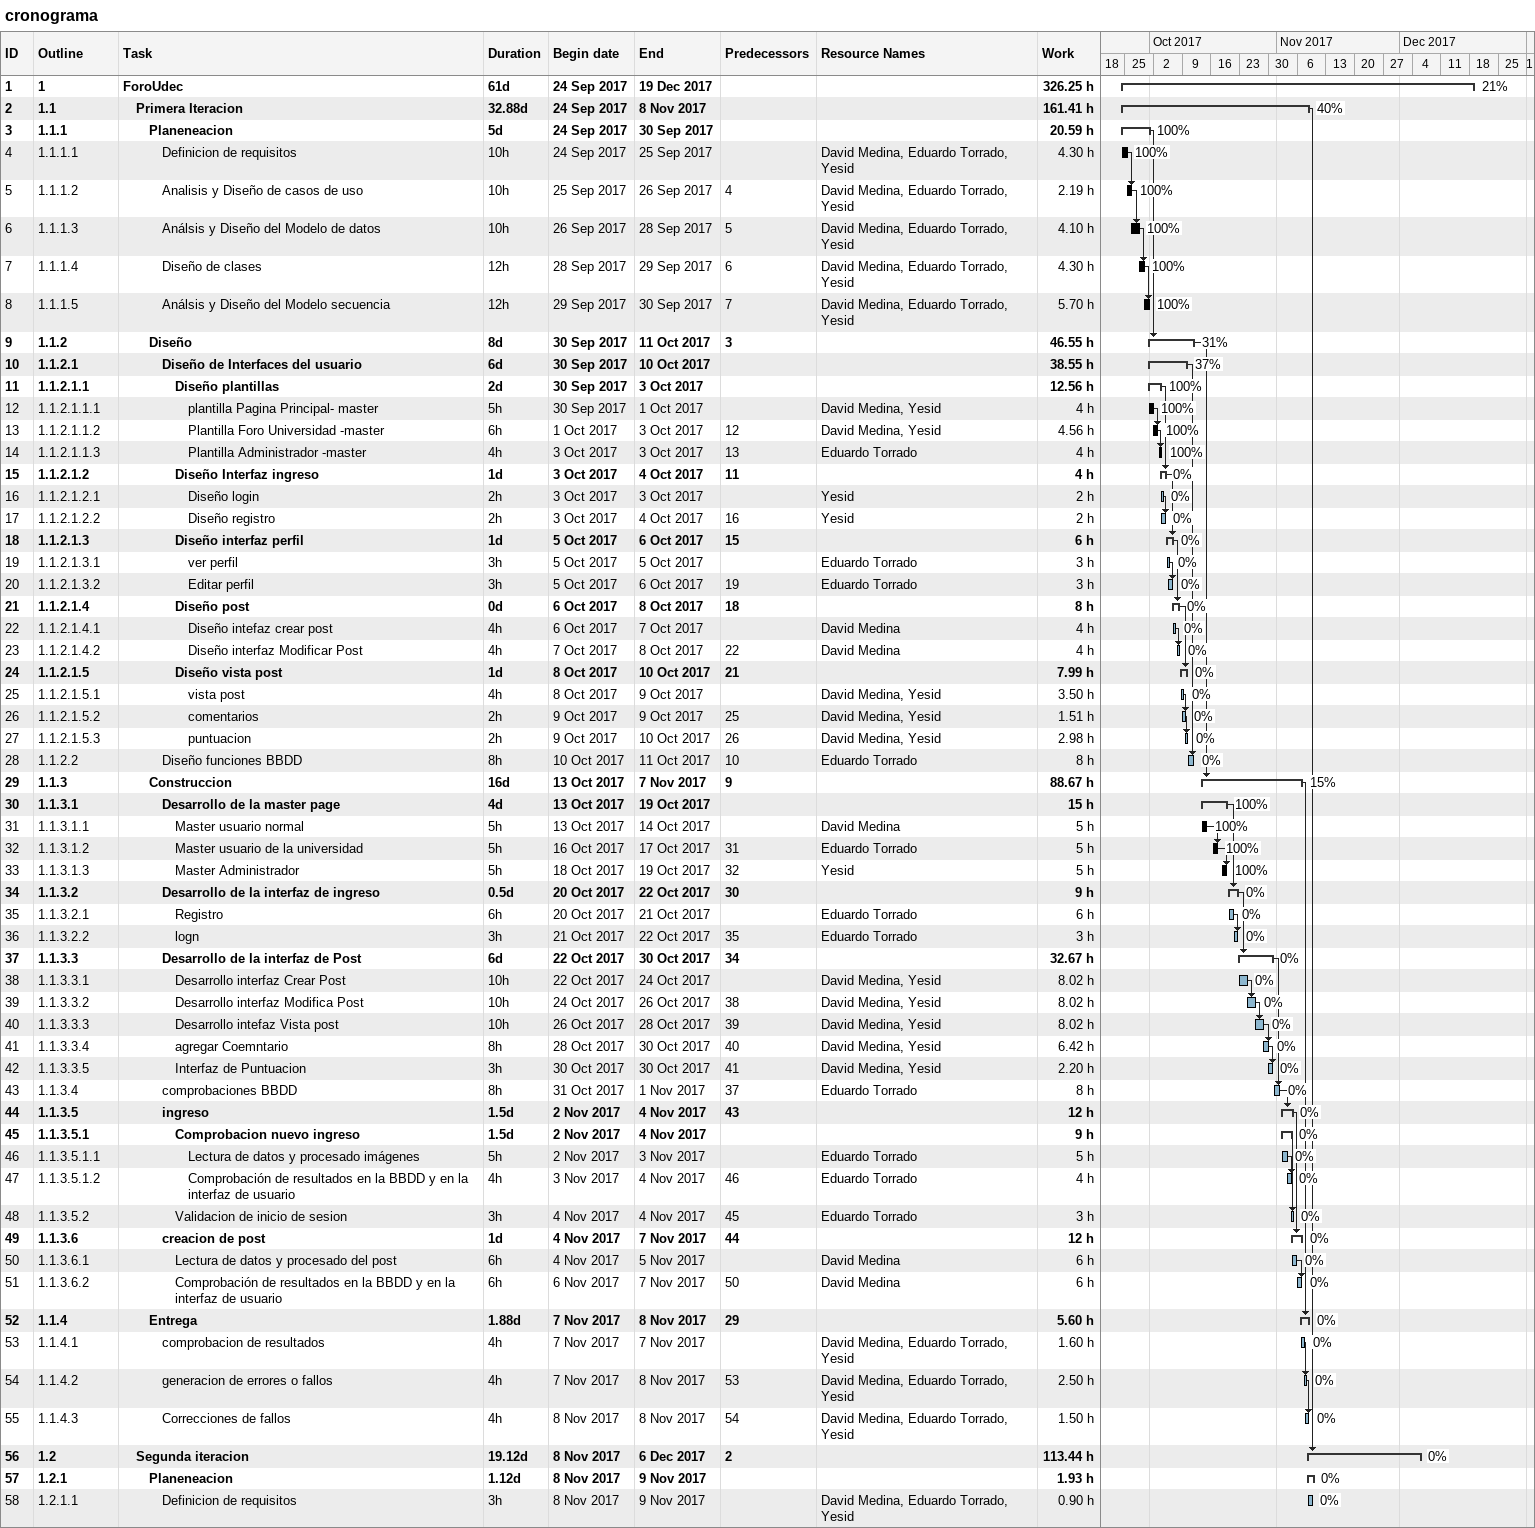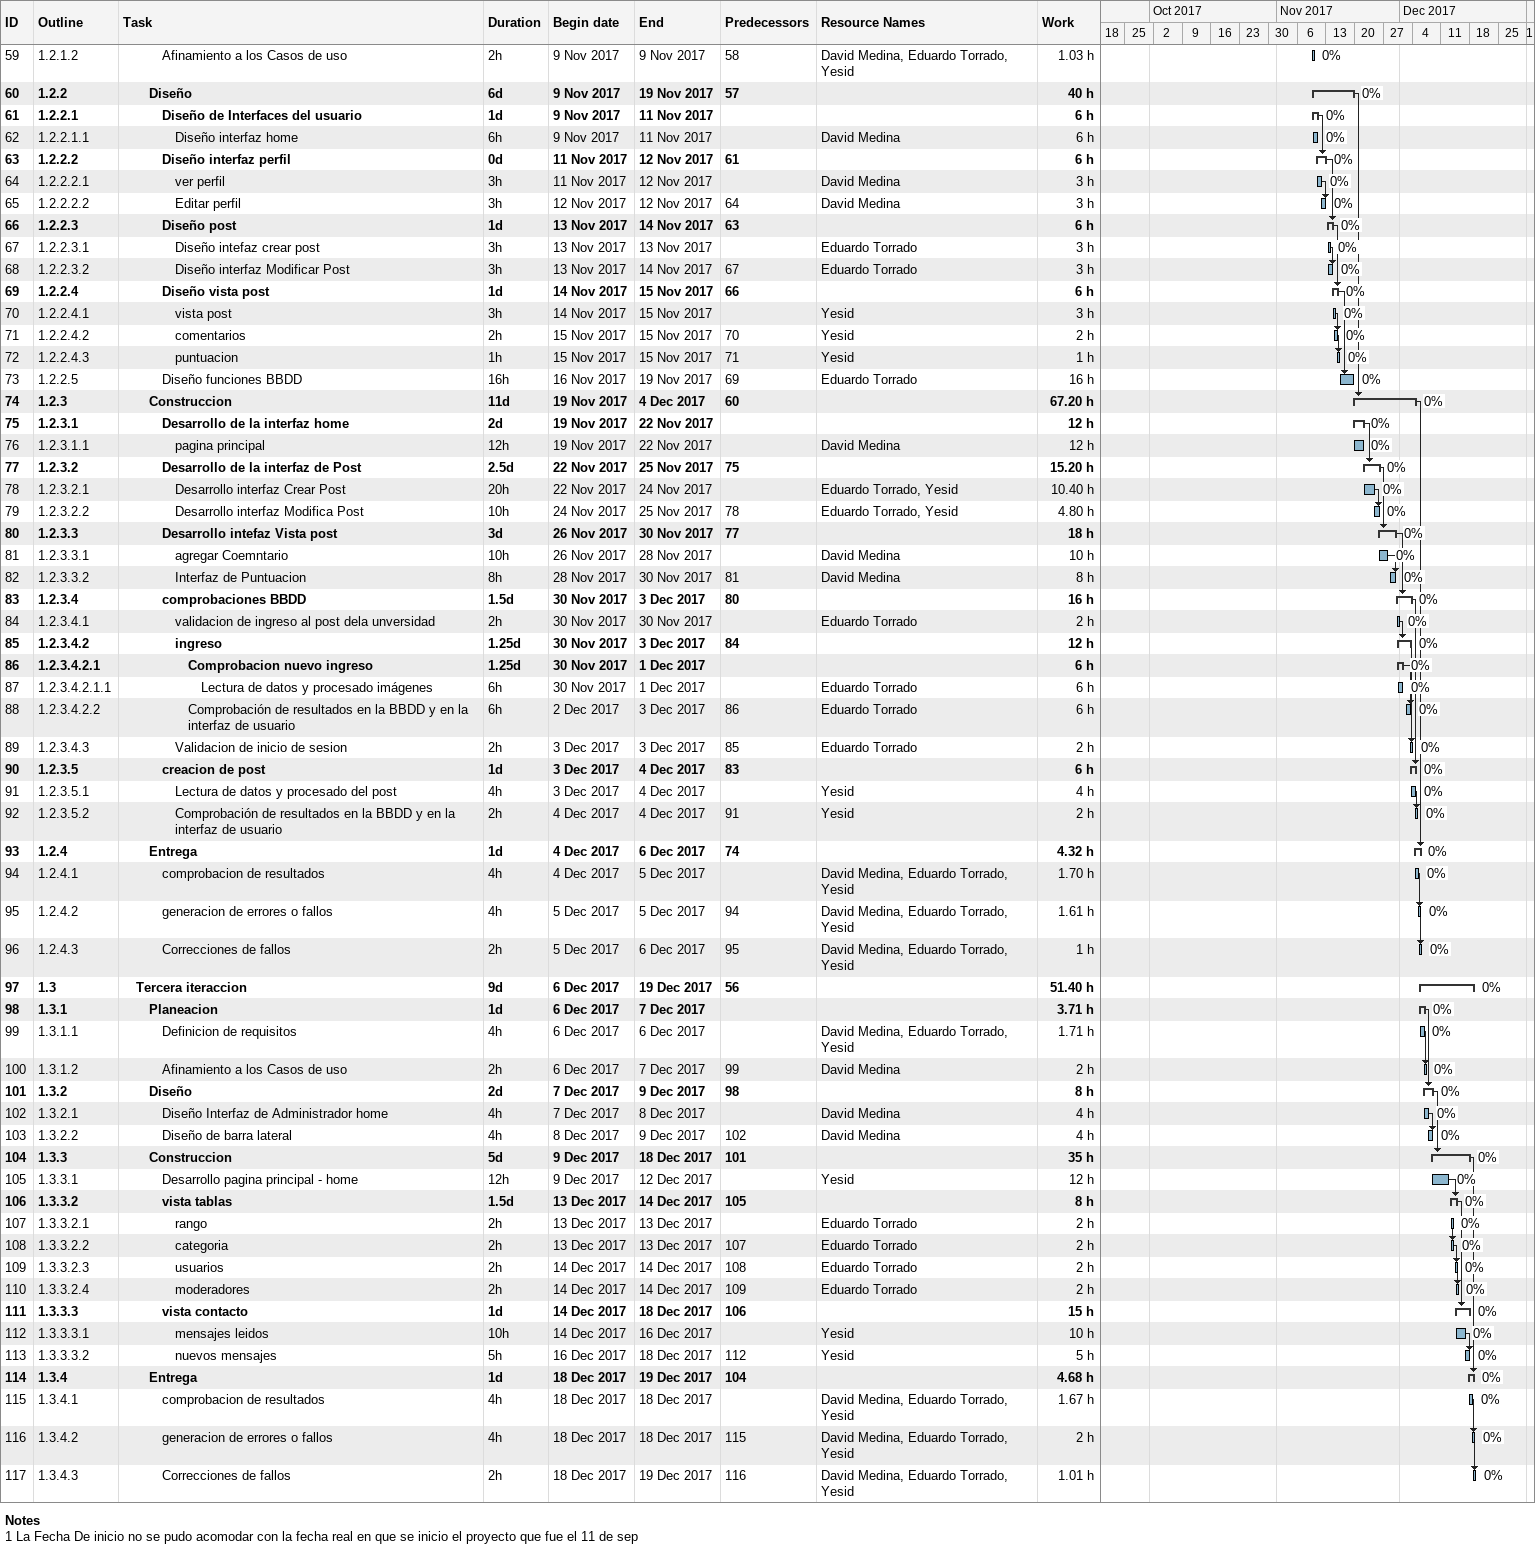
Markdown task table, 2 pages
cronograma

| ID | WBS | Task | Duration | Start | Finish | Predecessors | Resources | % complete | Work (h) |
|---|---|---|---|---|---|---|---|---|---|
| 1 | 1 | **ForoUdec** | 61d | 2017-09-24 | 2017-12-19 |  |  | 21 | 326.25 |
| 2 | 1.1 | **Primera Iteracion** | 32.88d | 2017-09-24 | 2017-11-08 |  |  | 40 | 161.41 |
| 3 | 1.1.1 | **Planeneacion** | 5d | 2017-09-24 | 2017-09-30 |  |  | 100 | 20.59 |
| 4 | 1.1.1.1 | Definicion de requisitos | 10h | 2017-09-24 | 2017-09-25 |  | David Medina, Eduardo Torrado, Yesid | 100 | 4.30 |
| 5 | 1.1.1.2 | Analisis y Diseño de casos de uso | 10h | 2017-09-25 | 2017-09-26 | 4 | David Medina, Eduardo Torrado, Yesid | 100 | 2.19 |
| 6 | 1.1.1.3 | Análsis y Diseño del Modelo de datos | 10h | 2017-09-26 | 2017-09-28 | 5 | David Medina, Eduardo Torrado, Yesid | 100 | 4.10 |
| 7 | 1.1.1.4 | Diseño de clases | 12h | 2017-09-28 | 2017-09-29 | 6 | David Medina, Eduardo Torrado, Yesid | 100 | 4.30 |
| 8 | 1.1.1.5 | Análsis y Diseño del Modelo secuencia | 12h | 2017-09-29 | 2017-09-30 | 7 | David Medina, Eduardo Torrado, Yesid | 100 | 5.70 |
| 9 | 1.1.2 | **Diseño** | 8d | 2017-09-30 | 2017-10-11 | 3 |  | 31 | 46.55 |
| 10 | 1.1.2.1 | **Diseño de Interfaces del usuario** | 6d | 2017-09-30 | 2017-10-10 |  |  | 37 | 38.55 |
| 11 | 1.1.2.1.1 | **Diseño plantillas** | 2d | 2017-09-30 | 2017-10-03 |  |  | 100 | 12.56 |
| 12 | 1.1.2.1.1.1 | plantilla Pagina Principal- master | 5h | 2017-09-30 | 2017-10-01 |  | David Medina, Yesid | 100 | 4 |
| 13 | 1.1.2.1.1.2 | Plantilla Foro Universidad -master | 6h | 2017-10-01 | 2017-10-03 | 12 | David Medina, Yesid | 100 | 4.56 |
| 14 | 1.1.2.1.1.3 | Plantilla Administrador -master | 4h | 2017-10-03 | 2017-10-03 | 13 | Eduardo Torrado | 100 | 4 |
| 15 | 1.1.2.1.2 | **Diseño Interfaz ingreso** | 1d | 2017-10-03 | 2017-10-04 | 11 |  | 0 | 4 |
| 16 | 1.1.2.1.2.1 | Diseño login | 2h | 2017-10-03 | 2017-10-03 |  | Yesid | 0 | 2 |
| 17 | 1.1.2.1.2.2 | Diseño registro | 2h | 2017-10-03 | 2017-10-04 | 16 | Yesid | 0 | 2 |
| 18 | 1.1.2.1.3 | **Diseño interfaz perfil** | 1d | 2017-10-05 | 2017-10-06 | 15 |  | 0 | 6 |
| 19 | 1.1.2.1.3.1 | ver perfil | 3h | 2017-10-05 | 2017-10-05 |  | Eduardo Torrado | 0 | 3 |
| 20 | 1.1.2.1.3.2 | Editar perfil | 3h | 2017-10-05 | 2017-10-06 | 19 | Eduardo Torrado | 0 | 3 |
| 21 | 1.1.2.1.4 | **Diseño post** | 0d | 2017-10-06 | 2017-10-08 | 18 |  | 0 | 8 |
| 22 | 1.1.2.1.4.1 | Diseño intefaz crear post | 4h | 2017-10-06 | 2017-10-07 |  | David Medina | 0 | 4 |
| 23 | 1.1.2.1.4.2 | Diseño interfaz Modificar Post | 4h | 2017-10-07 | 2017-10-08 | 22 | David Medina | 0 | 4 |
| 24 | 1.1.2.1.5 | **Diseño vista post** | 1d | 2017-10-08 | 2017-10-10 | 21 |  | 0 | 7.99 |
| 25 | 1.1.2.1.5.1 | vista post | 4h | 2017-10-08 | 2017-10-09 |  | David Medina, Yesid | 0 | 3.50 |
| 26 | 1.1.2.1.5.2 | comentarios | 2h | 2017-10-09 | 2017-10-09 | 25 | David Medina, Yesid | 0 | 1.51 |
| 27 | 1.1.2.1.5.3 | puntuacion | 2h | 2017-10-09 | 2017-10-10 | 26 | David Medina, Yesid | 0 | 2.98 |
| 28 | 1.1.2.2 | Diseño funciones BBDD | 8h | 2017-10-10 | 2017-10-11 | 10 | Eduardo Torrado | 0 | 8 |
| 29 | 1.1.3 | **Construccion** | 16d | 2017-10-13 | 2017-11-07 | 9 |  | 15 | 88.67 |
| 30 | 1.1.3.1 | **Desarrollo de la master page** | 4d | 2017-10-13 | 2017-10-19 |  |  | 100 | 15 |
| 31 | 1.1.3.1.1 | Master usuario normal | 5h | 2017-10-13 | 2017-10-14 |  | David Medina | 100 | 5 |
| 32 | 1.1.3.1.2 | Master usuario de la universidad | 5h | 2017-10-16 | 2017-10-17 | 31 | Eduardo Torrado | 100 | 5 |
| 33 | 1.1.3.1.3 | Master Administrador | 5h | 2017-10-18 | 2017-10-19 | 32 | Yesid | 100 | 5 |
| 34 | 1.1.3.2 | **Desarrollo de la interfaz de ingreso** | 0.5d | 2017-10-20 | 2017-10-22 | 30 |  | 0 | 9 |
| 35 | 1.1.3.2.1 | Registro | 6h | 2017-10-20 | 2017-10-21 |  | Eduardo Torrado | 0 | 6 |
| 36 | 1.1.3.2.2 | logn | 3h | 2017-10-21 | 2017-10-22 | 35 | Eduardo Torrado | 0 | 3 |
| 37 | 1.1.3.3 | **Desarrollo de la interfaz de Post** | 6d | 2017-10-22 | 2017-10-30 | 34 |  | 0 | 32.67 |
| 38 | 1.1.3.3.1 | Desarrollo interfaz Crear Post | 10h | 2017-10-22 | 2017-10-24 |  | David Medina, Yesid | 0 | 8.02 |
| 39 | 1.1.3.3.2 | Desarrollo interfaz Modifica Post | 10h | 2017-10-24 | 2017-10-26 | 38 | David Medina, Yesid | 0 | 8.02 |
| 40 | 1.1.3.3.3 | Desarrollo intefaz Vista post | 10h | 2017-10-26 | 2017-10-28 | 39 | David Medina, Yesid | 0 | 8.02 |
| 41 | 1.1.3.3.4 | agregar Coemntario | 8h | 2017-10-28 | 2017-10-30 | 40 | David Medina, Yesid | 0 | 6.42 |
| 42 | 1.1.3.3.5 | Interfaz de Puntuacion | 3h | 2017-10-30 | 2017-10-30 | 41 | David Medina, Yesid | 0 | 2.20 |
| 43 | 1.1.3.4 | comprobaciones BBDD | 8h | 2017-10-31 | 2017-11-01 | 37 | Eduardo Torrado | 0 | 8 |
| 44 | 1.1.3.5 | **ingreso** | 1.5d | 2017-11-02 | 2017-11-04 | 43 |  | 0 | 12 |
| 45 | 1.1.3.5.1 | **Comprobacion nuevo ingreso** | 1.5d | 2017-11-02 | 2017-11-04 |  |  | 0 | 9 |
| 46 | 1.1.3.5.1.1 | Lectura de datos y procesado imágenes | 5h | 2017-11-02 | 2017-11-03 |  | Eduardo Torrado | 0 | 5 |
| 47 | 1.1.3.5.1.2 | Comprobación de resultados en la BBDD y en la interfaz de usuario | 4h | 2017-11-03 | 2017-11-04 | 46 | Eduardo Torrado | 0 | 4 |
| 48 | 1.1.3.5.2 | Validacion de inicio de sesion | 3h | 2017-11-04 | 2017-11-04 | 45 | Eduardo Torrado | 0 | 3 |
| 49 | 1.1.3.6 | **creacion de post** | 1d | 2017-11-04 | 2017-11-07 | 44 |  | 0 | 12 |
| 50 | 1.1.3.6.1 | Lectura de datos y procesado del post | 6h | 2017-11-04 | 2017-11-05 |  | David Medina | 0 | 6 |
| 51 | 1.1.3.6.2 | Comprobación de resultados en la BBDD y en la interfaz de usuario | 6h | 2017-11-06 | 2017-11-07 | 50 | David Medina | 0 | 6 |
| 52 | 1.1.4 | **Entrega** | 1.88d | 2017-11-07 | 2017-11-08 | 29 |  | 0 | 5.60 |
| 53 | 1.1.4.1 | comprobacion de resultados | 4h | 2017-11-07 | 2017-11-07 |  | David Medina, Eduardo Torrado, Yesid | 0 | 1.60 |
| 54 | 1.1.4.2 | generacion de errores o fallos | 4h | 2017-11-07 | 2017-11-08 | 53 | David Medina, Eduardo Torrado, Yesid | 0 | 2.50 |
| 55 | 1.1.4.3 | Correcciones de fallos | 4h | 2017-11-08 | 2017-11-08 | 54 | David Medina, Eduardo Torrado, Yesid | 0 | 1.50 |
| 56 | 1.2 | **Segunda iteracion** | 19.12d | 2017-11-08 | 2017-12-06 | 2 |  | 0 | 113.44 |
| 57 | 1.2.1 | **Planeneacion** | 1.12d | 2017-11-08 | 2017-11-09 |  |  | 0 | 1.93 |
| 58 | 1.2.1.1 | Definicion de requisitos | 3h | 2017-11-08 | 2017-11-09 |  | David Medina, Eduardo Torrado, Yesid | 0 | 0.90 |
| 59 | 1.2.1.2 | Afinamiento a los Casos de uso | 2h | 2017-11-09 | 2017-11-09 | 58 | David Medina, Eduardo Torrado, Yesid | 0 | 1.03 |
| 60 | 1.2.2 | **Diseño** | 6d | 2017-11-09 | 2017-11-19 | 57 |  | 0 | 40 |
| 61 | 1.2.2.1 | **Diseño de Interfaces del usuario** | 1d | 2017-11-09 | 2017-11-11 |  |  | 0 | 6 |
| 62 | 1.2.2.1.1 | Diseño interfaz home | 6h | 2017-11-09 | 2017-11-11 |  | David Medina | 0 | 6 |
| 63 | 1.2.2.2 | **Diseño interfaz perfil** | 0d | 2017-11-11 | 2017-11-12 | 61 |  | 0 | 6 |
| 64 | 1.2.2.2.1 | ver perfil | 3h | 2017-11-11 | 2017-11-12 |  | David Medina | 0 | 3 |
| 65 | 1.2.2.2.2 | Editar perfil | 3h | 2017-11-12 | 2017-11-12 | 64 | David Medina | 0 | 3 |
| 66 | 1.2.2.3 | **Diseño post** | 1d | 2017-11-13 | 2017-11-14 | 63 |  | 0 | 6 |
| 67 | 1.2.2.3.1 | Diseño intefaz crear post | 3h | 2017-11-13 | 2017-11-13 |  | Eduardo Torrado | 0 | 3 |
| 68 | 1.2.2.3.2 | Diseño interfaz Modificar Post | 3h | 2017-11-13 | 2017-11-14 | 67 | Eduardo Torrado | 0 | 3 |
| 69 | 1.2.2.4 | **Diseño vista post** | 1d | 2017-11-14 | 2017-11-15 | 66 |  | 0 | 6 |
| 70 | 1.2.2.4.1 | vista post | 3h | 2017-11-14 | 2017-11-15 |  | Yesid | 0 | 3 |
| 71 | 1.2.2.4.2 | comentarios | 2h | 2017-11-15 | 2017-11-15 | 70 | Yesid | 0 | 2 |
| 72 | 1.2.2.4.3 | puntuacion | 1h | 2017-11-15 | 2017-11-15 | 71 | Yesid | 0 | 1 |
| 73 | 1.2.2.5 | Diseño funciones BBDD | 16h | 2017-11-16 | 2017-11-19 | 69 | Eduardo Torrado | 0 | 16 |
| 74 | 1.2.3 | **Construccion** | 11d | 2017-11-19 | 2017-12-04 | 60 |  | 0 | 67.20 |
| 75 | 1.2.3.1 | **Desarrollo de la interfaz home** | 2d | 2017-11-19 | 2017-11-22 |  |  | 0 | 12 |
| 76 | 1.2.3.1.1 | pagina principal | 12h | 2017-11-19 | 2017-11-22 |  | David Medina | 0 | 12 |
| 77 | 1.2.3.2 | **Desarrollo de la interfaz de Post** | 2.5d | 2017-11-22 | 2017-11-25 | 75 |  | 0 | 15.20 |
| 78 | 1.2.3.2.1 | Desarrollo interfaz Crear Post | 20h | 2017-11-22 | 2017-11-24 |  | Eduardo Torrado, Yesid | 0 | 10.40 |
| 79 | 1.2.3.2.2 | Desarrollo interfaz Modifica Post | 10h | 2017-11-24 | 2017-11-25 | 78 | Eduardo Torrado, Yesid | 0 | 4.80 |
| 80 | 1.2.3.3 | **Desarrollo intefaz Vista post** | 3d | 2017-11-26 | 2017-11-30 | 77 |  | 0 | 18 |
| 81 | 1.2.3.3.1 | agregar Coemntario | 10h | 2017-11-26 | 2017-11-28 |  | David Medina | 0 | 10 |
| 82 | 1.2.3.3.2 | Interfaz de Puntuacion | 8h | 2017-11-28 | 2017-11-30 | 81 | David Medina | 0 | 8 |
| 83 | 1.2.3.4 | **comprobaciones BBDD** | 1.5d | 2017-11-30 | 2017-12-03 | 80 |  | 0 | 16 |
| 84 | 1.2.3.4.1 | validacion de ingreso al post dela unversidad | 2h | 2017-11-30 | 2017-11-30 |  | Eduardo Torrado | 0 | 2 |
| 85 | 1.2.3.4.2 | **ingreso** | 1.25d | 2017-11-30 | 2017-12-03 | 84 |  | 0 | 12 |
| 86 | 1.2.3.4.2.1 | **Comprobacion nuevo ingreso** | 1.25d | 2017-11-30 | 2017-12-01 |  |  | 0 | 6 |
| 87 | 1.2.3.4.2.1.1 | Lectura de datos y procesado imágenes | 6h | 2017-11-30 | 2017-12-01 |  | Eduardo Torrado | 0 | 6 |
| 88 | 1.2.3.4.2.2 | Comprobación de resultados en la BBDD y en la interfaz de usuario | 6h | 2017-12-02 | 2017-12-03 | 86 | Eduardo Torrado | 0 | 6 |
| 89 | 1.2.3.4.3 | Validacion de inicio de sesion | 2h | 2017-12-03 | 2017-12-03 | 85 | Eduardo Torrado | 0 | 2 |
| 90 | 1.2.3.5 | **creacion de post** | 1d | 2017-12-03 | 2017-12-04 | 83 |  | 0 | 6 |
| 91 | 1.2.3.5.1 | Lectura de datos y procesado del post | 4h | 2017-12-03 | 2017-12-04 |  | Yesid | 0 | 4 |
| 92 | 1.2.3.5.2 | Comprobación de resultados en la BBDD y en la interfaz de usuario | 2h | 2017-12-04 | 2017-12-04 | 91 | Yesid | 0 | 2 |
| 93 | 1.2.4 | **Entrega** | 1d | 2017-12-04 | 2017-12-06 | 74 |  | 0 | 4.32 |
| 94 | 1.2.4.1 | comprobacion de resultados | 4h | 2017-12-04 | 2017-12-05 |  | David Medina, Eduardo Torrado, Yesid | 0 | 1.70 |
| 95 | 1.2.4.2 | generacion de errores o fallos | 4h | 2017-12-05 | 2017-12-05 | 94 | David Medina, Eduardo Torrado, Yesid | 0 | 1.61 |
| 96 | 1.2.4.3 | Correcciones de fallos | 2h | 2017-12-05 | 2017-12-06 | 95 | David Medina, Eduardo Torrado, Yesid | 0 | 1 |
| 97 | 1.3 | **Tercera iteraccion** | 9d | 2017-12-06 | 2017-12-19 | 56 |  | 0 | 51.40 |
| 98 | 1.3.1 | **Planeacion** | 1d | 2017-12-06 | 2017-12-07 |  |  | 0 | 3.71 |
| 99 | 1.3.1.1 | Definicion de requisitos | 4h | 2017-12-06 | 2017-12-06 |  | David Medina, Eduardo Torrado, Yesid | 0 | 1.71 |
| 100 | 1.3.1.2 | Afinamiento a los Casos de uso | 2h | 2017-12-06 | 2017-12-07 | 99 | David Medina | 0 | 2 |
| 101 | 1.3.2 | **Diseño** | 2d | 2017-12-07 | 2017-12-09 | 98 |  | 0 | 8 |
| 102 | 1.3.2.1 | Diseño Interfaz de Administrador home | 4h | 2017-12-07 | 2017-12-08 |  | David Medina | 0 | 4 |
| 103 | 1.3.2.2 | Diseño de barra lateral | 4h | 2017-12-08 | 2017-12-09 | 102 | David Medina | 0 | 4 |
| 104 | 1.3.3 | **Construccion** | 5d | 2017-12-09 | 2017-12-18 | 101 |  | 0 | 35 |
| 105 | 1.3.3.1 | Desarrollo pagina principal - home | 12h | 2017-12-09 | 2017-12-12 |  | Yesid | 0 | 12 |
| 106 | 1.3.3.2 | **vista tablas** | 1.5d | 2017-12-13 | 2017-12-14 | 105 |  | 0 | 8 |
| 107 | 1.3.3.2.1 | rango | 2h | 2017-12-13 | 2017-12-13 |  | Eduardo Torrado | 0 | 2 |
| 108 | 1.3.3.2.2 | categoria | 2h | 2017-12-13 | 2017-12-13 | 107 | Eduardo Torrado | 0 | 2 |
| 109 | 1.3.3.2.3 | usuarios | 2h | 2017-12-14 | 2017-12-14 | 108 | Eduardo Torrado | 0 | 2 |
| 110 | 1.3.3.2.4 | moderadores | 2h | 2017-12-14 | 2017-12-14 | 109 | Eduardo Torrado | 0 | 2 |
| 111 | 1.3.3.3 | **vista contacto** | 1d | 2017-12-14 | 2017-12-18 | 106 |  | 0 | 15 |
| 112 | 1.3.3.3.1 | mensajes leidos | 10h | 2017-12-14 | 2017-12-16 |  | Yesid | 0 | 10 |
| 113 | 1.3.3.3.2 | nuevos mensajes | 5h | 2017-12-16 | 2017-12-18 | 112 | Yesid | 0 | 5 |
| 114 | 1.3.4 | **Entrega** | 1d | 2017-12-18 | 2017-12-19 | 104 |  | 0 | 4.68 |
| 115 | 1.3.4.1 | comprobacion de resultados | 4h | 2017-12-18 | 2017-12-18 |  | David Medina, Eduardo Torrado, Yesid | 0 | 1.67 |
| 116 | 1.3.4.2 | generacion de errores o fallos | 4h | 2017-12-18 | 2017-12-18 | 115 | David Medina, Eduardo Torrado, Yesid | 0 | 2 |
| 117 | 1.3.4.3 | Correcciones de fallos | 2h | 2017-12-18 | 2017-12-19 | 116 | David Medina, Eduardo Torrado, Yesid | 0 | 1.01 |

Notes
- 1: La Fecha De inicio no se pudo acomodar con la fecha real en que se inicio el proyecto que fue el 11 de sep
